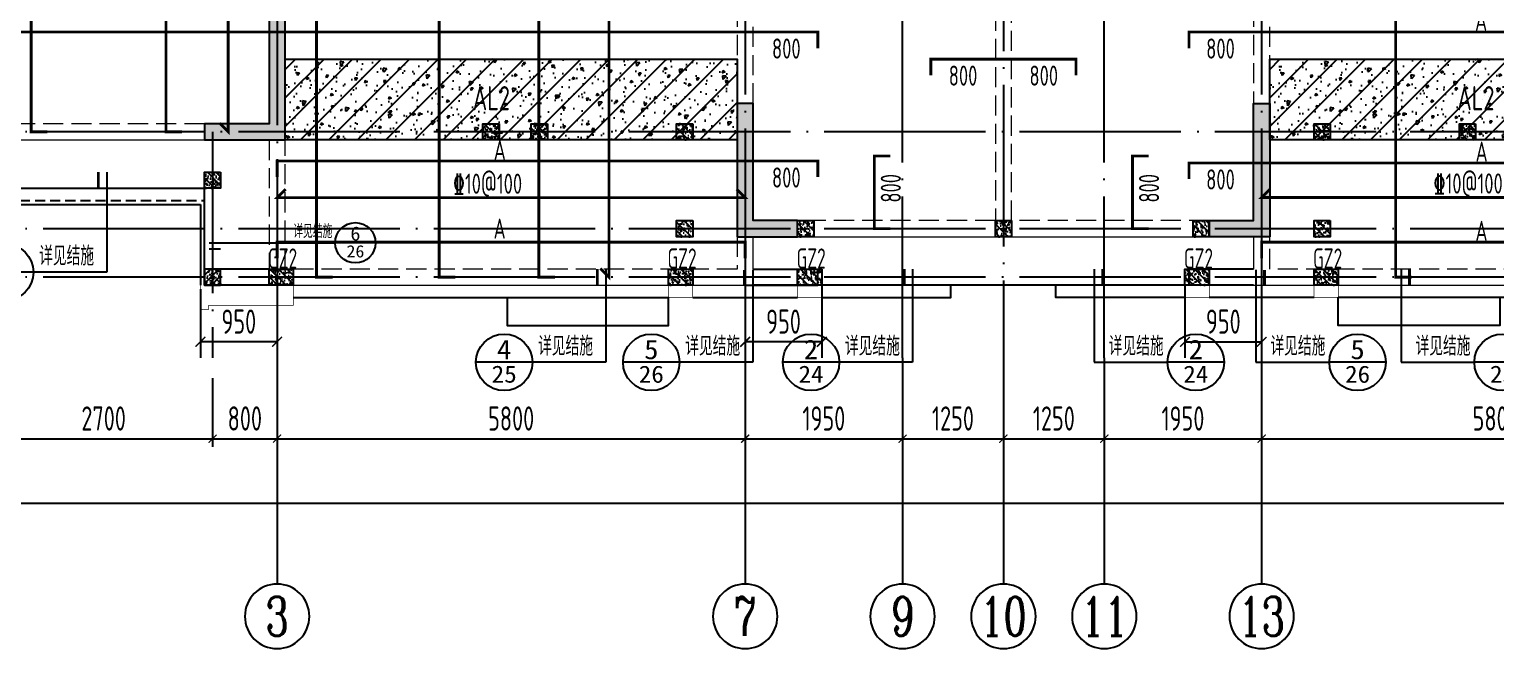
# Model space of a CAD drawing. Extents: x -1307975 to -76406, y -96289 to 379359.
# Drawn here: x -858407 to -840236, y 272868 to 280537 of the extents above; entities that cross this region are included whole.
import ezdxf
from ezdxf.enums import TextEntityAlignment as Align

# ---------------------------------------------------------------- set-up
doc = ezdxf.new("R2010")
doc.units = 0
doc.header["$LTSCALE"] = 1000
for name, pattern in [('DASH', [0.35, 0.25, -0.1]), ('DASHED', [0.75, 0.5, -0.25]), ('DOTE', [2.42, 2, -0.2, 0.02, -0.2]), ('HIDDEN', [0.375, 0.25, -0.125])]:
    doc.linetypes.add(name, pattern=pattern)
doc.layers.get('0').update_dxf_attribs({"linetype": 'CONTINUOUS'})
doc.layers.get('DEFPOINTS').update_dxf_attribs({"linetype": 'CONTINUOUS'})
for name, color, linetype in [('A-AXIS', 1, 'CONTINUOUS'), ('A-DOTE', 10, 'DOTE'), ('AXIS_NUM', 7, 'CONTINUOUS'), ('BEAM', 4, 'DASHED'), ('BEAM_CON', 4, 'CONTINUOUS'), ('DIM_IDEN', 67, 'CONTINUOUS'), ('PUB_TEXT', 2, 'CONTINUOUS'), ('ROOF', 183, 'CONTINUOUS'), ('S-B板边线', 2, 'CONTINUOUS'), ('S-B板配筋', 6, 'CONTINUOUS'), ('S-B板配筋号', 7, 'CONTINUOUS'), ('S-L主梁线', 4, 'DASH'), ('S-Q墙填充', 252, 'CONTINUOUS'), ('S-Q墙实线', 6, 'CONTINUOUS'), ('S-Q墙标注', 3, 'CONTINUOUS'), ('S-Y一般标注', 3, 'CONTINUOUS'), ('S-构造柱', 212, 'CONTINUOUS'), ('S-构造柱编号', 130, 'CONTINUOUS'), ('TEXT', 2, 'CONTINUOUS'), ('看线', 251, 'CONTINUOUS')]:
    doc.layers.add(name, color=color, linetype=linetype)
doc.layers.add('配箍校核', color=34, linetype='CONTINUOUS', plot=False)
doc.styles.add('_TCH_AXIS', font='COMPLEX', dxfattribs={"bigfont": 'GBCBIG'})
doc.styles.add('_TCH_LABEL', font='simhei.ttf')
doc.styles.add('TSSD_Axis', font='complex.shx', dxfattribs={"width": 0.7, "bigfont": 'hztxt.shx'})
doc.styles.add('TSSD_DIMENSION', font='Tssdeng.shx', dxfattribs={"width": 0.7, "bigfont": 'tssdchn.shx'})
doc.styles.add('TSSD_REIN', font='tssdeng.shx', dxfattribs={"width": 0.7, "height": 300, "bigfont": 'tssdchn.shx'})
doc.styles.add('结构文字', font='zstxt.shx', dxfattribs={"width": 0.7, "bigfont": 'zshz.shx'})
doc.dimstyles.new('STRUCK', dxfattribs={"dimtxt": 400, "dimasz": 121, "dimexe": 200, "dimexo": 150, "dimgap": 115, "dimtad": 1, "dimdec": 0, "dimdsep": 46, "dimtxsty": '结构文字', "dimblk": 'ARCHTICK', "dimcen": 400, "dimclrd": 3, "dimclre": 3, "dimclrt": 7, "dimadec": 0, "dimazin": 0, "dimtfac": 1, "dimtdec": 0, "dimtix": 1, "dimtmove": 2, "dimatfit": 3, "dimldrblk": '_DIMX', "dimfxl": 1, "dimtolj": 1, "dimtzin": 0, "dimarcsym": 0})
doc.dimstyles.new('TSSD_100_100', dxfattribs={"dimtxt": 300, "dimasz": 100, "dimexe": 100, "dimexo": 250, "dimgap": 100, "dimtad": 1, "dimdec": 0, "dimzin": 0, "dimdsep": 46, "dimtxsty": 'TSSD_DIMENSION', "dimblk": 'ARCHTICK', "dimcen": 0, "dimdle": 100, "dimclrt": 7, "dimadec": 0, "dimazin": 0, "dimtfac": 1, "dimtdec": 0, "dimtix": 1, "dimtmove": 2, "dimatfit": 3, "dimldrblk": 'ARCHTICK', "dimfxl": 1, "dimtolj": 1, "dimtzin": 0, "dimarcsym": 0})

# ---------------------------------------------------------------- blocks, each defined once
blk = doc.blocks.new('ts_axno')
at = {"color": 0, "linetype": 'ByBlock', "lineweight": -2}
blk.add_circle((0, 0), 0.5, dxfattribs=at)
at = {"color": 0, "linetype": 'ByBlock', "lineweight": -2, "style": 'TSSD_Axis', "width": 0.7}
blk.add_attdef('A', text='', height=0.6, dxfattribs=at).set_placement((0, 0), align=Align.MIDDLE_CENTER)
blk = doc.blocks.new('_ArchTick')
at = {"color": 0, "linetype": 'ByBlock', "const_width": 0.15}
blk.add_lwpolyline([(-0.5, -0.5), (0.5, 0.5)], dxfattribs=at)
blk = doc.blocks.new('*D229')
at = {"layer": 'DEFPOINTS', "color": 0, "transparency": 16777216}
for p in [(7300, 3600), (8100, 3600), (8100, 2600)]:
    blk.add_point(p, dxfattribs=at)
at = {"layer": 'S-Y一般标注', "color": 0, "lineweight": -2, "transparency": 16777216}
for p, q in [((7300, 3350), (7300, 2500)), ((8100, 3350), (8100, 2500)), ((7200, 2600), (8200, 2600))]:
    blk.add_line(p, q, dxfattribs=at)
at = {"layer": 'S-Y一般标注', "color": 0, "lineweight": -2, "transparency": 16777216, "xscale": 100, "yscale": 100, "zscale": 100, "rotation": 180}
blk.add_blockref('_ArchTick', (7300, 2600), dxfattribs=at)
at = {"layer": 'S-Y一般标注', "color": 0, "lineweight": -2, "transparency": 16777216, "xscale": 100, "yscale": 100, "zscale": 100}
blk.add_blockref('_ArchTick', (8100, 2600), dxfattribs=at)
at = {"layer": 'S-Y一般标注', "color": 7, "transparency": 16777216, "insert": (7700, 2850), "char_height": 300, "attachment_point": 5, "style": 'TSSD_DIMENSION'}
blk.add_mtext('\\A1;800', dxfattribs=at)
blk = doc.blocks.new('*D230')
at = {"layer": 'DEFPOINTS', "color": 0, "transparency": 16777216}
for p in [(8100, 3600), (13900, 3600), (13900, 2600)]:
    blk.add_point(p, dxfattribs=at)
at = {"layer": 'S-Y一般标注', "color": 0, "lineweight": -2, "transparency": 16777216}
for p, q in [((8100, 3350), (8100, 2500)), ((13900, 3350), (13900, 2500)), ((8000, 2600), (14000, 2600))]:
    blk.add_line(p, q, dxfattribs=at)
at = {"layer": 'S-Y一般标注', "color": 0, "lineweight": -2, "transparency": 16777216, "xscale": 100, "yscale": 100, "zscale": 100, "rotation": 180}
blk.add_blockref('_ArchTick', (8100, 2600), dxfattribs=at)
at = {"layer": 'S-Y一般标注', "color": 0, "lineweight": -2, "transparency": 16777216, "xscale": 100, "yscale": 100, "zscale": 100}
blk.add_blockref('_ArchTick', (13900, 2600), dxfattribs=at)
at = {"layer": 'S-Y一般标注', "color": 7, "transparency": 16777216, "insert": (11000, 2850), "char_height": 300, "attachment_point": 5, "style": 'TSSD_DIMENSION'}
blk.add_mtext('\\A1;5800', dxfattribs=at)
blk = doc.blocks.new('*D231')
at = {"layer": 'DEFPOINTS', "color": 0, "transparency": 16777216}
for p in [(18350, 3600), (20300, 3600), (20300, 2600)]:
    blk.add_point(p, dxfattribs=at)
at = {"layer": 'S-Y一般标注', "color": 0, "lineweight": -2, "transparency": 16777216}
for p, q in [((18350, 3350), (18350, 2500)), ((20300, 3350), (20300, 2500)), ((18250, 2600), (20400, 2600))]:
    blk.add_line(p, q, dxfattribs=at)
at = {"layer": 'S-Y一般标注', "color": 0, "lineweight": -2, "transparency": 16777216, "xscale": 100, "yscale": 100, "zscale": 100, "rotation": 180}
blk.add_blockref('_ArchTick', (18350, 2600), dxfattribs=at)
at = {"layer": 'S-Y一般标注', "color": 0, "lineweight": -2, "transparency": 16777216, "xscale": 100, "yscale": 100, "zscale": 100}
blk.add_blockref('_ArchTick', (20300, 2600), dxfattribs=at)
at = {"layer": 'S-Y一般标注', "color": 7, "transparency": 16777216, "insert": (19325, 2850), "char_height": 300, "attachment_point": 5, "style": 'TSSD_DIMENSION'}
blk.add_mtext('\\A1;1950', dxfattribs=at)
blk = doc.blocks.new('*D232')
at = {"layer": 'DEFPOINTS', "color": 0, "transparency": 16777216}
for p in [(20300, 3600), (26100, 3600), (26100, 2600)]:
    blk.add_point(p, dxfattribs=at)
at = {"layer": 'S-Y一般标注', "color": 0, "lineweight": -2, "transparency": 16777216}
for p, q in [((20300, 3350), (20300, 2500)), ((26100, 3350), (26100, 2500)), ((20200, 2600), (26200, 2600))]:
    blk.add_line(p, q, dxfattribs=at)
at = {"layer": 'S-Y一般标注', "color": 0, "lineweight": -2, "transparency": 16777216, "xscale": 100, "yscale": 100, "zscale": 100, "rotation": 180}
blk.add_blockref('_ArchTick', (20300, 2600), dxfattribs=at)
at = {"layer": 'S-Y一般标注', "color": 0, "lineweight": -2, "transparency": 16777216, "xscale": 100, "yscale": 100, "zscale": 100}
blk.add_blockref('_ArchTick', (26100, 2600), dxfattribs=at)
at = {"layer": 'S-Y一般标注', "color": 7, "transparency": 16777216, "insert": (23200, 2850), "char_height": 300, "attachment_point": 5, "style": 'TSSD_DIMENSION'}
blk.add_mtext('\\A1;5800', dxfattribs=at)
blk = doc.blocks.new('*D241')
at = {"layer": 'DEFPOINTS', "color": 0, "transparency": 16777216}
for p in [(4600, 3600), (54600, 3600), (54600, 1800)]:
    blk.add_point(p, dxfattribs=at)
at = {"layer": 'S-Y一般标注', "color": 0, "lineweight": -2, "transparency": 16777216}
for p, q in [((4600, 3350), (4600, 1700)), ((54600, 3350), (54600, 1700)), ((4500, 1800), (54700, 1800))]:
    blk.add_line(p, q, dxfattribs=at)
at = {"layer": 'S-Y一般标注', "color": 0, "lineweight": -2, "transparency": 16777216, "xscale": 100, "yscale": 100, "zscale": 100, "rotation": 180}
blk.add_blockref('_ArchTick', (4600, 1800), dxfattribs=at)
at = {"layer": 'S-Y一般标注', "color": 0, "lineweight": -2, "transparency": 16777216, "xscale": 100, "yscale": 100, "zscale": 100}
blk.add_blockref('_ArchTick', (54600, 1800), dxfattribs=at)
at = {"layer": 'S-Y一般标注', "color": 7, "transparency": 16777216, "insert": (29600, 2050), "char_height": 300, "attachment_point": 5, "style": 'TSSD_DIMENSION'}
blk.add_mtext('\\A1;50000', dxfattribs=at)
blk = doc.blocks.new('*D242')
at = {"layer": 'DEFPOINTS', "color": 0, "transparency": 16777216}
for p in [(13900, 3600), (15850, 3600), (15850, 2600)]:
    blk.add_point(p, dxfattribs=at)
at = {"layer": 'S-Y一般标注', "color": 0, "lineweight": -2, "transparency": 16777216}
for p, q in [((13900, 3350), (13900, 2500)), ((15850, 3350), (15850, 2500)), ((13800, 2600), (15950, 2600))]:
    blk.add_line(p, q, dxfattribs=at)
at = {"layer": 'S-Y一般标注', "color": 0, "lineweight": -2, "transparency": 16777216, "xscale": 100, "yscale": 100, "zscale": 100, "rotation": 180}
blk.add_blockref('_ArchTick', (13900, 2600), dxfattribs=at)
at = {"layer": 'S-Y一般标注', "color": 0, "lineweight": -2, "transparency": 16777216, "xscale": 100, "yscale": 100, "zscale": 100}
blk.add_blockref('_ArchTick', (15850, 2600), dxfattribs=at)
at = {"layer": 'S-Y一般标注', "color": 7, "transparency": 16777216, "insert": (14875, 2850), "char_height": 300, "attachment_point": 5, "style": 'TSSD_DIMENSION'}
blk.add_mtext('\\A1;1950', dxfattribs=at)
blk = doc.blocks.new('*D243')
at = {"layer": 'DEFPOINTS', "color": 0, "transparency": 16777216}
for p in [(4600, 3600), (7300, 3600), (7300, 2600)]:
    blk.add_point(p, dxfattribs=at)
at = {"layer": 'S-Y一般标注', "color": 0, "lineweight": -2, "transparency": 16777216}
for p, q in [((4600, 3350), (4600, 2500)), ((7300, 3350), (7300, 2500)), ((4500, 2600), (7400, 2600))]:
    blk.add_line(p, q, dxfattribs=at)
at = {"layer": 'S-Y一般标注', "color": 0, "lineweight": -2, "transparency": 16777216, "xscale": 100, "yscale": 100, "zscale": 100, "rotation": 180}
blk.add_blockref('_ArchTick', (4600, 2600), dxfattribs=at)
at = {"layer": 'S-Y一般标注', "color": 0, "lineweight": -2, "transparency": 16777216, "xscale": 100, "yscale": 100, "zscale": 100}
blk.add_blockref('_ArchTick', (7300, 2600), dxfattribs=at)
at = {"layer": 'S-Y一般标注', "color": 7, "transparency": 16777216, "insert": (5950, 2850), "char_height": 300, "attachment_point": 5, "style": 'TSSD_DIMENSION'}
blk.add_mtext('\\A1;2700', dxfattribs=at)
blk = doc.blocks.new('*D260')
at = {"layer": 'DEFPOINTS', "color": 0, "transparency": 16777216}
for p in [(15850, 3600), (17100, 3600), (17100, 2600)]:
    blk.add_point(p, dxfattribs=at)
at = {"layer": 'S-Y一般标注', "color": 0, "lineweight": -2, "transparency": 16777216}
for p, q in [((15850, 3350), (15850, 2500)), ((17100, 3350), (17100, 2500)), ((15750, 2600), (17200, 2600))]:
    blk.add_line(p, q, dxfattribs=at)
at = {"layer": 'S-Y一般标注', "color": 0, "lineweight": -2, "transparency": 16777216, "xscale": 100, "yscale": 100, "zscale": 100, "rotation": 180}
blk.add_blockref('_ArchTick', (15850, 2600), dxfattribs=at)
at = {"layer": 'S-Y一般标注', "color": 0, "lineweight": -2, "transparency": 16777216, "xscale": 100, "yscale": 100, "zscale": 100}
blk.add_blockref('_ArchTick', (17100, 2600), dxfattribs=at)
at = {"layer": 'S-Y一般标注', "color": 7, "transparency": 16777216, "insert": (16475, 2850), "char_height": 300, "attachment_point": 5, "style": 'TSSD_DIMENSION'}
blk.add_mtext('\\A1;1250', dxfattribs=at)
blk = doc.blocks.new('*D261')
at = {"layer": 'DEFPOINTS', "color": 0, "transparency": 16777216}
for p in [(17100, 3600), (18350, 3600), (18350, 2600)]:
    blk.add_point(p, dxfattribs=at)
at = {"layer": 'S-Y一般标注', "color": 0, "lineweight": -2, "transparency": 16777216}
for p, q in [((17100, 3350), (17100, 2500)), ((18350, 3350), (18350, 2500)), ((17000, 2600), (18450, 2600))]:
    blk.add_line(p, q, dxfattribs=at)
at = {"layer": 'S-Y一般标注', "color": 0, "lineweight": -2, "transparency": 16777216, "xscale": 100, "yscale": 100, "zscale": 100, "rotation": 180}
blk.add_blockref('_ArchTick', (17100, 2600), dxfattribs=at)
at = {"layer": 'S-Y一般标注', "color": 0, "lineweight": -2, "transparency": 16777216, "xscale": 100, "yscale": 100, "zscale": 100}
blk.add_blockref('_ArchTick', (18350, 2600), dxfattribs=at)
at = {"layer": 'S-Y一般标注', "color": 7, "transparency": 16777216, "insert": (17725, 2850), "char_height": 300, "attachment_point": 5, "style": 'TSSD_DIMENSION'}
blk.add_mtext('\\A1;1250', dxfattribs=at)
blk = doc.blocks.new('20210729.03492876')
at = {"color": 30, "const_width": 8}
for points in [[(2850, 500), (2850, 200), (2950, 200), (2950, 250), (4000, 250), (4000, 500)], [(8650, 500), (8650, 350), (8950, 350), (8950, 500)], [(10250, 500), (10250, 350), (10550, 350), (10550, 500)], [(15350, 500), (15350, 350), (15050, 350), (15050, 500)], [(16950, 500), (16950, 350), (16650, 350), (16650, 500)]]:
    blk.add_lwpolyline(points, dxfattribs=at)
at = {"layer": '看线', "color": 201}
blk.add_lwpolyline([(10300, 13200), (10300, 11800), (8200, 11800), (8200, 11000), (1800, 11000), (1800, 10000), (0, 10000), (0, 1500), (2850, 1500)], dxfattribs=at)
at = {"layer": '看线', "color": 201, "linetype": 'HIDDEN', "ltscale": 0.5}
blk.add_lwpolyline([(10350, 13200), (10350, 11750), (8250, 11750), (8250, 10950), (1850, 10950), (1850, 9950), (50, 9950), (50, 1550), (2900, 1550)], dxfattribs=at)
at = {"layer": '看线', "color": 202, "ltscale": 0.5}
for points in [[(2850, 1500), (2850, 500)], [(10550, 500), (10550, 350), (12150, 350), (12150, 500)], [(15050, 500), (15050, 350), (13450, 350), (13450, 500)], [(4000, 350), (8650, 350)], [(6650, 350), (6650, 0), (8650, 0), (8650, 350)], [(8950, 350), (10250, 350)], [(16650, 350), (15350, 350)], [(18950, 350), (18950, 0), (16950, 0), (16950, 350)], [(21600, 350), (16950, 350)]]:
    blk.add_lwpolyline(points, dxfattribs=at)
blk = doc.blocks.new('20210729.04150611')
at = {"layer": 'S-B板边线'}
for points in [[(-28155, -31892), (-28155, -31893), (-28955, -31893), (-28955, -30693), (-31655, -30693), (-31655, -30093)], [(-15955, -31892), (-22155, -31892)]]:
    blk.add_lwpolyline(points, dxfattribs=at)
blk = doc.blocks.new('20210807.15313138')
at = {"layer": 'S-Q墙填充'}
h = blk.add_hatch(color=252, dxfattribs=at)
h.dxf.hatch_style = 1
h.paths.add_polyline_path([(64616, 60290), (64416, 60290), (64416, 58840), (63716, 58840), (63616, 58840), (63616, 58640), (63716, 58640), (64616, 58640)])
h = blk.add_hatch(color=252, dxfattribs=at)
h.dxf.hatch_style = 1
h.paths.add_polyline_path([(70216, 57440), (70966, 57440), (70966, 57640), (70416, 57640), (70416, 59090), (70216, 59090)])
h = blk.add_hatch(color=252, dxfattribs=at)
h.dxf.hatch_style = 1
h.paths.add_polyline_path([(76816, 57440), (76066, 57440), (76066, 57640), (76616, 57640), (76616, 58740), (76616, 59090), (76816, 59090), (76816, 58740)])
at = {"layer": 'BEAM_CON'}
for p, q in [((63616, 57040), (63616, 56840)), ((64416, 57040), (63616, 57040)), ((70416, 57040), (71216, 57040)), ((71216, 56840), (71216, 57040)), ((76616, 57040), (75816, 57040)), ((75816, 56840), (75816, 57040)), ((64516, 56840), (63616, 56840)), ((70316, 56840), (71216, 56840)), ((76616, 56840), (75816, 56840))]:
    blk.add_line(p, q, dxfattribs=at)
at = {"layer": 'S-L主梁线', "linetype": 'DASH', "lineweight": 18}
for p, q in [((73416, 61640), (73416, 57640)), ((73616, 57640), (73616, 61640)), ((70216, 60640), (70216, 59090)), ((70416, 59090), (70416, 60640)), ((76616, 60640), (76616, 59090)), ((76816, 59090), (76816, 60640)), ((63616, 58840), (61116, 58840)), ((64416, 58640), (64416, 57040)), ((64616, 57040), (64616, 58640)), ((73416, 57640), (70966, 57640)), ((76066, 57640), (73616, 57640)), ((70216, 57440), (70216, 57040)), ((76816, 57040), (76816, 57440)), ((70216, 57040), (64616, 57040)), ((82416, 57040), (76816, 57040))]:
    blk.add_line(p, q, dxfattribs=at)
at = {"layer": 'S-L主梁线', "linetype": 'ByBlock', "lineweight": 18}
for p, q in [((61116, 58640), (63616, 58640)), ((70416, 57040), (70416, 57440)), ((70966, 57440), (73516, 57440)), ((73516, 57440), (76066, 57440)), ((76616, 57440), (76616, 57040)), ((64416, 56840), (70416, 56840)), ((76616, 56840), (82616, 56840))]:
    blk.add_line(p, q, dxfattribs=at)
at = {"layer": 'S-Q墙实线'}
blk.add_lwpolyline([(63716, 58840), (63616, 58840), (63616, 58640), (63716, 58640), (64616, 58640), (64616, 60290), (64416, 60290), (64416, 58840), (63716, 58840)], dxfattribs=at)
for points in [[(70216, 57440), (70966, 57440), (70966, 57640), (70416, 57640), (70416, 59090), (70216, 59090)], [(76816, 57440), (76066, 57440), (76066, 57640), (76616, 57640), (76616, 58740), (76616, 59090), (76816, 59090), (76816, 58740)]]:
    blk.add_lwpolyline(points, close=True, dxfattribs=at)
blk = doc.blocks.new('20210730.02141516')
at = {"layer": 'S-构造柱'}
h = blk.add_hatch(dxfattribs=at)
h.set_pattern_fill('ARMORED', color=256, scale=15, angle=-90, style=0)
h.set_pattern_definition([(320, (-154189.41, 3278673.45), (-9.4128202, -107.5890274), [11.25, -123.75]), (265, (-154189.41, 3278673.45), (112.82882, 20.8127), [9, -99]), (10.4514, (-154190.19, 3278664.49), (103.4159313, -86.7764073), [9.5610285, -105.1713168]), (316.1842, (-154159.41, 3278673.45), (-24.827852, -160.0861573), [16.875, -185.625]), (6.6356, (-154161.48, 3278660.11), (146.117681, -140.199406), [14.341543, -157.75695]), (261.1842, (-154159.41, 3278673.45), (146.11779, -140.199292), [13.5, -148.5]), (291, (-154166.91, 3278658.45), (-60.3928336, -89.5360578), [11.25, -123.75]), (236, (-154166.91, 3278658.45), (108.7725068, -36.4972998), [9, -99]), (341.4514, (-154171.94, 3278650.99), (48.3795745, -126.0333943), [9.5610285, -105.1713168]), (307.5, (-154189.41, 3278673.454), (49.93407807, -1.8239783), [0, -97.8, 0, -100.5, 0, -99.375]), (277.5, (-154189.41, 3278673.454), (59.1617568, -39.4604306), [0, -57.3, 0, -95.55, 0, -37.875]), (237.5, (-154189.41, 3278706.904), (-3.38323076, -80.07336543), [0, -37.5, 0, -117, 0, -155.25]), (227.5, (-154189.41, 3278721.904), (15.0157473, -87.4779254), [0, -48.75, 0, -77.7, 0, -110.25]), (315, (-154189.41, 3278673.454), (53.0330086, 53.0330086), [])])
h.paths.add_polyline_path([(200, 200), (200, 0), (0, 0), (0, 200)])
blk.add_lwpolyline([(200, 200), (200, 0), (0, 0), (0, 200)], close=True, dxfattribs=at)
blk = doc.blocks.new('20210809.18224761')
at = {"layer": 'S-构造柱'}
h = blk.add_hatch(dxfattribs=at)
h.set_pattern_fill('ARMORED', color=256, scale=15, angle=-90, style=0)
h.set_pattern_definition([(320, (-154189.41, 3278673.45), (-9.4128202, -107.5890274), [11.25, -123.75]), (265, (-154189.41, 3278673.45), (112.82882, 20.8127), [9, -99]), (10.4514, (-154190.19, 3278664.49), (103.4159313, -86.7764073), [9.5610285, -105.1713168]), (316.1842, (-154159.41, 3278673.45), (-24.827852, -160.0861573), [16.875, -185.625]), (6.6356, (-154161.48, 3278660.11), (146.117681, -140.199406), [14.341543, -157.75695]), (261.1842, (-154159.41, 3278673.45), (146.11779, -140.199292), [13.5, -148.5]), (291, (-154166.91, 3278658.45), (-60.3928336, -89.5360578), [11.25, -123.75]), (236, (-154166.91, 3278658.45), (108.7725068, -36.4972998), [9, -99]), (341.4514, (-154171.94, 3278650.99), (48.3795745, -126.0333943), [9.5610285, -105.1713168]), (307.5, (-154189.41, 3278673.454), (49.93407807, -1.8239783), [0, -97.8, 0, -100.5, 0, -99.375]), (277.5, (-154189.41, 3278673.454), (59.1617568, -39.4604306), [0, -57.3, 0, -95.55, 0, -37.875]), (237.5, (-154189.41, 3278706.904), (-3.38323076, -80.07336543), [0, -37.5, 0, -117, 0, -155.25]), (227.5, (-154189.41, 3278721.904), (15.0157473, -87.4779254), [0, -48.75, 0, -77.7, 0, -110.25]), (315, (-154189.41, 3278673.454), (53.0330086, 53.0330086), [])])
h.paths.add_polyline_path([(300, 200), (300, 0), (0, 0), (0, 200)])
blk.add_lwpolyline([(300, 200), (300, 0), (0, 0), (0, 200)], close=True, dxfattribs=at)
blk = doc.blocks.new('20210809.18235135')
at = {"layer": '配箍校核'}
blk.add_blockref('20210809.18224761', (12, 0), dxfattribs=at)
at = {"layer": 'S-构造柱编号', "color": 2, "linetype": 'ByBlock', "style": 'TSSD_REIN', "width": 0.65}
blk.add_text('GZ2', height=250, dxfattribs=at).set_placement((0, 206, 0))
blk = doc.blocks.new('20210809.18285270')
at = {"layer": 'ROOF'}
for p in [(6150, 1800), (6750, 1800), (8550, 1800), (16450, 1800), (18250, 1800), (10050, 600), (12500, 600), (14950, 600), (16450, 600)]:
    blk.add_blockref('20210730.02141516', p, dxfattribs=at)
at = {"layer": 'ROOF', "rotation": 359.9999999538236}
for p in [(2700, 1200), (8550, 600)]:
    blk.add_blockref('20210730.02141516', p, dxfattribs=at)
at = {"layer": 'ROOF', "xscale": -1, "rotation": 4.61764226855621e-08}
blk.add_blockref('20210730.02141516', (2900, 0), dxfattribs=at)
at = {"layer": '配箍校核'}
for p in [(3488, 0), (8438, 0), (10038, 0), (14838, 0), (16438, 0)]:
    blk.add_blockref('20210809.18235135', p, dxfattribs=at)
blk = doc.blocks.new('*D963')
at = {"layer": 'DEFPOINTS', "color": 0, "transparency": 16777216}
for p in [(-856286, 277468), (-855336, 277468), (-856286, 276668)]:
    blk.add_point(p, dxfattribs=at)
at = {"layer": 'S-Q墙标注', "color": 3, "lineweight": -2, "transparency": 16777216}
for p, q in [((-856286, 277318), (-856286, 276468)), ((-855336, 277318), (-855336, 276468)), ((-855336, 276668), (-856286, 276668))]:
    blk.add_line(p, q, dxfattribs=at)
at = {"layer": 'S-Q墙标注', "color": 3, "lineweight": -2, "transparency": 16777216, "xscale": 121, "yscale": 121, "zscale": 121, "rotation": 180}
blk.add_blockref('_ArchTick', (-856286, 276668), dxfattribs=at)
at = {"layer": 'S-Q墙标注', "color": 3, "lineweight": -2, "transparency": 16777216, "xscale": 121, "yscale": 121, "zscale": 121}
blk.add_blockref('_ArchTick', (-855336, 276668), dxfattribs=at)
at = {"layer": 'S-Q墙标注', "color": 7, "transparency": 16777216, "insert": (-855811, 276918), "char_height": 300, "attachment_point": 5, "style": 'TSSD_REIN'}
blk.add_mtext('\\A1;950', dxfattribs=at)
blk = doc.blocks.new('_DIMX')
blk.add_line((-150, 0), (150, 0))
at = {"const_width": 50}
blk.add_lwpolyline([(-70, -70), (70, 70)], dxfattribs=at)
blk = doc.blocks.new('*D964')
at = {"layer": 'DEFPOINTS', "color": 0, "transparency": 16777216}
for p in [(-849536, 277468), (-848586, 277468), (-849536, 276668)]:
    blk.add_point(p, dxfattribs=at)
at = {"layer": 'S-Q墙标注', "color": 3, "lineweight": -2, "transparency": 16777216}
for p, q in [((-849536, 277318), (-849536, 276468)), ((-848586, 277318), (-848586, 276468)), ((-848586, 276668), (-849536, 276668))]:
    blk.add_line(p, q, dxfattribs=at)
at = {"layer": 'S-Q墙标注', "color": 3, "lineweight": -2, "transparency": 16777216, "xscale": 121, "yscale": 121, "zscale": 121, "rotation": 180}
blk.add_blockref('_ArchTick', (-849536, 276668), dxfattribs=at)
at = {"layer": 'S-Q墙标注', "color": 3, "lineweight": -2, "transparency": 16777216, "xscale": 121, "yscale": 121, "zscale": 121}
blk.add_blockref('_ArchTick', (-848586, 276668), dxfattribs=at)
at = {"layer": 'S-Q墙标注', "color": 7, "transparency": 16777216, "insert": (-849061, 276918), "char_height": 300, "attachment_point": 5, "style": 'TSSD_REIN'}
blk.add_mtext('\\A1;950', dxfattribs=at)
blk = doc.blocks.new('*D966')
at = {"layer": 'DEFPOINTS', "color": 0, "transparency": 16777216}
for p in [(-844086, 277468), (-843136, 277468), (-843136, 276668)]:
    blk.add_point(p, dxfattribs=at)
at = {"layer": 'S-Q墙标注', "color": 3, "lineweight": -2, "transparency": 16777216}
for p, q in [((-844086, 277318), (-844086, 276468)), ((-843136, 277318), (-843136, 276468)), ((-844086, 276668), (-843136, 276668))]:
    blk.add_line(p, q, dxfattribs=at)
at = {"layer": 'S-Q墙标注', "color": 3, "lineweight": -2, "transparency": 16777216, "xscale": 121, "yscale": 121, "zscale": 121, "rotation": 180}
blk.add_blockref('_ArchTick', (-844086, 276668), dxfattribs=at)
at = {"layer": 'S-Q墙标注', "color": 3, "lineweight": -2, "transparency": 16777216, "xscale": 121, "yscale": 121, "zscale": 121}
blk.add_blockref('_ArchTick', (-843136, 276668), dxfattribs=at)
at = {"layer": 'S-Q墙标注', "color": 7, "transparency": 16777216, "insert": (-843611, 276918), "char_height": 300, "attachment_point": 5, "style": 'TSSD_REIN'}
blk.add_mtext('\\A1;950', dxfattribs=at)
blk = doc.blocks.new('20210811.10154474')
at = {"layer": 'DIM_IDEN'}
for p, q in [((1737, 2705), (1737, 1466)), ((3004, 1830), (3451, 1830)), ((3451, 1830), (4567, 1830)), ((5067, 1830), (4567, 1830)), ((828, 1466), (128, 1466)), ((1737, 1466), (828, 1466)), ((7920, 1505), (7920, 350)), ((9743, 1495), (9743, 350)), ((11722, 1505), (11722, 350)), ((13972, 1505), (13972, 350)), ((15977, 1495), (15977, 350)), ((17774, 1505), (17774, 350)), ((7011, 350), (6311, 350)), ((7920, 350), (7011, 350)), ((8834, 350), (8134, 350)), ((9743, 350), (8834, 350)), ((10813, 350), (10113, 350)), ((11722, 350), (10813, 350)), ((13972, 350), (14881, 350)), ((15581, 350), (14881, 350)), ((15977, 350), (16886, 350)), ((17586, 350), (16886, 350)), ((17774, 350), (18683, 350)), ((19383, 350), (18683, 350))]:
    blk.add_line(p, q, dxfattribs=at)
for points, const_width in [([(1632, 2705), (1632, 2505)], 35), ([(3004, 1755), (3147, 1755)], 25), ([(7815, 1505), (7815, 1305)], 35), ([(9638, 1495), (9638, 1295)], 35), ([(11617, 1505), (11617, 1305)], 35), ([(14077, 1505), (14077, 1305)], 35), ([(16082, 1495), (16082, 1295)], 35), ([(17879, 1505), (17879, 1305)], 35)]:
    blk.add_lwpolyline(points, dxfattribs=dict(at, const_width=const_width))
for centre, radius in [((4817, 1830), 250), ((478, 1466), 350), ((6661, 350), 350), ((8484, 350), 350), ((10463, 350), 350), ((15231, 350), 350), ((17236, 350), 350), ((19033, 350), 350)]:
    blk.add_circle(centre, radius, dxfattribs=at)
at = {"layer": 'PUB_TEXT', "style": '_TCH_AXIS'}
for height, p in [(168.8, (4046, 1889)), (236.3, (898, 1549)), (236.3, (7081, 433)), (236.3, (8904, 433)), (236.3, (10883, 433)), (236.3, (14152, 433)), (236.3, (16156, 433)), (236.3, (17954, 433))]:
    blk.add_text('详见结施', height=height, dxfattribs=at).set_placement(p)
at = {"layer": 'PUB_TEXT', "style": '_TCH_LABEL'}
for s, height, width, p, p2 in [('6', 173, 1.011364, (4755, 1858), (4880, 1858)), ('26', 151.4, 1.017143, (4707, 1649), (4928, 1649)), ('4', 241, 1.034884, (6571, 389), (6751, 389)), ('5', 241, 1.028902, (8395, 389), (8573, 389)), ('2', 241, 1.022989, (10374, 389), (10552, 389)), ('2', 241, 1.022989, (15142, 389), (15320, 389)), ('5', 241, 1.028902, (17147, 389), (17325, 389)), ('25', 211.6, 1.022989, (6505, 98), (6817, 98)), ('26', 212, 1.017143, (8329, 97), (8639, 97)), ('24', 212.3, 1.011364, (10309, 97), (10618, 97)), ('24', 212.3, 1.011364, (15077, 97), (15385, 97)), ('26', 212, 1.017143, (17081, 97), (17391, 97)), ('25', 211.6, 1.022989, (18877, 98), (19189, 98))]:
    blk.add_text(s, height=height, dxfattribs=dict(at, width=width)).set_placement(p, p2, align=Align.FIT)
blk = doc.blocks.new('20210726.16350016')
at = {"layer": 'A-AXIS'}
for p, q in [((8100, 3600), (8100, 800)), ((13900, 3600), (13900, 800)), ((15850, 3600), (15850, 800)), ((17100, 3600), (17100, 800)), ((18350, 3600), (18350, 800)), ((20300, 3600), (20300, 800))]:
    blk.add_line(p, q, dxfattribs=at)
at = {"layer": 'A-DOTE'}
for p, q in [((13900.2, 13700), (13900, 3600)), ((20299.8, 13700), (20300, 3600)), ((15850, 3600), (15850, 11500)), ((18350, 3600), (18350, 11500)), ((8100, 10900), (8100, 3600)), ((17100, 9400), (17100, 3600)), ((55600, 6400), (3600, 6400)), ((7300, 6400), (7300, 3600)), ((55600, 5200), (3600, 5200)), ((55600, 4600), (3600, 4600))]:
    blk.add_line(p, q, dxfattribs=at)
at = {"layer": 'A-AXIS'}
ref = blk.add_blockref('ts_axno', (8100, 400), dxfattribs=dict(at, xscale=-800, yscale=800, zscale=800, rotation=180))
ref.add_attrib('2', '3', dxfattribs={"layer": 'AXIS_NUM', "height": 480, "style": 'TSSD_Axis', "width": 0.7}).set_placement((8100, 400), align=Align.MIDDLE_CENTER)
ref = blk.add_blockref('ts_axno', (13900, 400), dxfattribs=dict(at, xscale=-800, yscale=800, zscale=800, rotation=180))
ref.add_attrib('5', '7', dxfattribs={"layer": 'AXIS_NUM', "height": 480, "style": 'TSSD_Axis', "width": 0.7}).set_placement((13900, 400), align=Align.MIDDLE_CENTER)
ref = blk.add_blockref('ts_axno', (15850, 400), dxfattribs=dict(at, xscale=-800, yscale=800, zscale=800, rotation=180))
ref.add_attrib('19', '9', dxfattribs={"layer": 'AXIS_NUM', "height": 480, "style": 'TSSD_Axis', "width": 0.7}).set_placement((15850, 400), align=Align.MIDDLE_CENTER)
ref = blk.add_blockref('ts_axno', (17100, 400), dxfattribs=dict(at, xscale=-800, yscale=800, zscale=800, rotation=180))
ref.add_attrib('8', '10', dxfattribs={"layer": 'AXIS_NUM', "height": 480, "style": 'TSSD_Axis', "width": 0.7}).set_placement((17100, 400), align=Align.MIDDLE_CENTER)
ref = blk.add_blockref('ts_axno', (18350, 400), dxfattribs=dict(at, xscale=-800, yscale=800, zscale=800, rotation=180))
ref.add_attrib('19', '11', dxfattribs={"layer": 'AXIS_NUM', "height": 480, "style": 'TSSD_Axis', "width": 0.7}).set_placement((18350, 400), align=Align.MIDDLE_CENTER)
ref = blk.add_blockref('ts_axno', (20300, 400), dxfattribs=dict(at, xscale=-800, yscale=800, zscale=800, rotation=180))
ref.add_attrib('8', '13', dxfattribs={"layer": 'AXIS_NUM', "height": 480, "style": 'TSSD_Axis', "width": 0.7}).set_placement((20300, 400), align=Align.MIDDLE_CENTER)
at = {"layer": 'S-Y一般标注'}
for base, p1, p2, picture, middle in [((54600, 1800), (4600, 3600), (54600, 3600), '*D241', (29600, 2050)), ((7300, 2600), (4600, 3600), (7300, 3600), '*D243', (5950, 2850)), ((8100, 2600), (7300, 3600), (8100, 3600), '*D229', (7700, 2850)), ((13900, 2600), (8100, 3600), (13900, 3600), '*D230', (11000, 2850)), ((15850, 2600), (13900, 3600), (15850, 3600), '*D242', (14875, 2850)), ((17100, 2600), (15850, 3600), (17100, 3600), '*D260', (16475, 2850)), ((18350, 2600), (17100, 3600), (18350, 3600), '*D261', (17725, 2850)), ((20300, 2600), (18350, 3600), (20300, 3600), '*D231', (19325, 2850)), ((26100, 2600), (20300, 3600), (26100, 3600), '*D232', (23200, 2850))]:
    dim = blk.add_linear_dim(base=base, p1=p1, p2=p2, dimstyle='TSSD_100_100', dxfattribs=at)
    dim.commit()
    dim.dimension.update_dxf_attribs({"geometry": picture, "text_midpoint": middle})

msp = doc.modelspace()

# ---------------------------------------------------------------- hatches: boundary and pattern name
at = {"layer": 'BEAM', "linetype": 'ByBlock'}
h = msp.add_hatch(dxfattribs=at)
h.set_pattern_fill('ARMORED', color=252, scale=50, angle=180, style=0)
h.set_pattern_definition([(230, (-1072907.1, 2193589.8), (-358.63009, 31.376067), [37.5, -412.5]), (175, (-1072907.1, 2193589.8), (69.37567, -376.09607), [30, -330]), (280.4514, (-1072937, 2193592.4), (-289.25469, -344.71977), [31.870095, -350.571056]), (226.1842, (-1072907.1, 2193489.8), (-533.62052, 82.75951), [56.25, -618.75]), (276.6356, (-1072951.6, 2193496.7), (-467.33135, -487.05894), [47.80514, -525.8565]), (171.1842, (-1072907.1, 2193489.8), (-467.33097, -487.0593), [45, -495]), (201, (-1072957.1, 2193514.8), (-298.453526, 201.309445), [37.5, -412.5]), (146, (-1072957.1, 2193514.8), (-121.657666, -362.57502), [30, -330]), (251.4514, (-1072981.98, 2193531.56), (-420.111314, -161.26525), [31.870095, -350.571056]), (217.5, (-1072907.11, 2193589.79), (-6.079928, -166.446927), [0, -326, 0, -335, 0, -331.25]), (187.5, (-1072907.11, 2193589.79), (-131.534769, -197.205856), [0, -191, 0, -318.5, 0, -126.25]), (147.5, (-1072795.61, 2193589.79), (-266.911218, 11.277436), [0, -125, 0, -390, 0, -517.5]), (137.5, (-1072745.6, 2193589.79), (-291.593085, -50.05249), [0, -162.5, 0, -259, 0, -367.5]), (225, (-1072907.1, 2193589.79), (176.776695, -176.776695), [])])
h.paths.add_polyline_path([(-849635.98, 279168.48), (-855235.98, 279168.48), (-855235.98, 280168.48), (-849635.98, 280168.48)])
h = msp.add_hatch(dxfattribs=at)
h.set_pattern_fill('ARMORED', color=252, scale=50, angle=180, style=0)
h.set_pattern_definition([(230, (-1060707.16, 2193589.8), (-358.63009, 31.376067), [37.5, -412.5]), (175, (-1060707.16, 2193589.8), (69.37567, -376.09607), [30, -330]), (280.4514, (-1060737.04, 2193592.4), (-289.25469, -344.71977), [31.870095, -350.571056]), (226.1842, (-1060707.16, 2193489.8), (-533.62052, 82.75951), [56.25, -618.75]), (276.6356, (-1060751.6, 2193496.7), (-467.33135, -487.05894), [47.80514, -525.8565]), (171.1842, (-1060707.16, 2193489.8), (-467.33097, -487.0593), [45, -495]), (201, (-1060757.16, 2193514.8), (-298.453526, 201.309445), [37.5, -412.5]), (146, (-1060757.16, 2193514.8), (-121.657666, -362.57502), [30, -330]), (251.4514, (-1060782.03, 2193531.56), (-420.111314, -161.26525), [31.870095, -350.571056]), (217.5, (-1060707.16, 2193589.79), (-6.079928, -166.446927), [0, -326, 0, -335, 0, -331.25]), (187.5, (-1060707.16, 2193589.79), (-131.534769, -197.205856), [0, -191, 0, -318.5, 0, -126.25]), (147.5, (-1060595.66, 2193589.79), (-266.911218, 11.277436), [0, -125, 0, -390, 0, -517.5]), (137.5, (-1060545.66, 2193589.79), (-291.593085, -50.05249), [0, -162.5, 0, -259, 0, -367.5]), (225, (-1060707.16, 2193589.79), (176.776695, -176.776695), [])])
h.paths.add_polyline_path([(-837436.02, 279168.48), (-843036.02, 279168.48), (-843036.02, 280168.48), (-837436.02, 280168.48)])

# ---------------------------------------------------------------- linework, layer by layer
for points in [[(-849635.98, 279168.48), (-855235.98, 279168.48), (-855235.98, 280168.48), (-849635.98, 280168.48)], [(-837436.02, 279168.48), (-843036.02, 279168.48), (-843036.02, 280168.48), (-837436.02, 280168.48)]]:
    msp.add_lwpolyline(points, close=True, dxfattribs=at)
at = {"layer": 'S-B板配筋', "lineweight": 35, "const_width": 35}
for points in [[(-851892.93, 277468.65), (-852092.93, 277468.65), (-852092.93, 287568.48), (-851892.93, 287568.48)], [(-841275.61, 277468.65), (-841475.61, 277468.65), (-841475.61, 287568.48), (-841275.61, 287568.48)], [(-858183.38, 279268.48), (-858383.38, 279268.48), (-858383.38, 286568.48), (-858183.38, 286568.48)], [(-856512.92, 279268.48), (-856712.92, 279268.48), (-856712.92, 284668.49), (-856512.92, 284668.49)], [(-854647.15, 277468.65), (-854847.15, 277468.65), (-854847.15, 284668.49), (-854647.15, 284668.49)], [(-853128.65, 277468.65), (-853328.65, 277468.65), (-853328.65, 284368.49), (-853128.65, 284368.49)], [(-856048.75, 279374.55), (-855942.68, 279268.48), (-855942.68, 283768.48), (-856048.75, 283662.42)], [(-851330.35, 277574.71), (-851224.28, 277468.65), (-851224.28, 283768.49), (-851330.35, 283662.42)], [(-848635.97, 280303.7), (-848635.97, 280503.7), (-858835.99, 280503.7), (-858835.99, 280303.7)], [(-844036, 280303.7), (-844036, 280503.7), (-836336, 280503.7), (-836336, 280303.7)], [(-847235.98, 279968.48), (-847235.98, 280168.48), (-845435.98, 280168.48), (-845435.98, 279968.48)], [(-848635.97, 278706.88), (-848635.97, 278906.88), (-855335.99, 278906.88), (-855335.99, 278706.88)], [(-847735.98, 278068.48), (-847935.98, 278068.48), (-847935.98, 278968.48), (-847735.98, 278968.48)], [(-844535.99, 278068.48), (-844735.99, 278068.48), (-844735.99, 278968.48), (-844535.99, 278968.48)], [(-844036, 278682.96), (-844036, 278882.96), (-837335.99, 278882.96), (-837335.99, 278682.96)], [(-855229.91, 278558.45), (-855335.98, 278452.39), (-849535.98, 278452.39), (-849642.04, 278558.45)], [(-843029.93, 278560.61), (-843136, 278454.55), (-837336, 278454.55), (-837442.06, 278560.61)], [(-855336.01, 277700.89), (-855336.01, 277900.89), (-849535.99, 277900.8), (-849535.99, 277700.8)], [(-843135.96, 277700.9), (-843135.96, 277900.9), (-837335.93, 277900.81), (-837335.93, 277700.81)]]:
    msp.add_lwpolyline(points, dxfattribs=at)

# ---------------------------------------------------------------- block references
msp.add_blockref('20210729.03492876', (-859135.99, 276868.48))
at = {"layer": 'A-DOTE'}
msp.add_blockref('20210726.16350016', (-863435.99, 272868.44), dxfattribs=at)
at = {"layer": 'PUB_TEXT'}
msp.add_blockref('20210811.10154474', (-859183.07, 276063.86), dxfattribs=at)
at = {"layer": 'S-B板边线'}
msp.add_blockref('20210729.04150611', (-827280.63, 309261.02), dxfattribs=at)
at = {"layer": 'S-Q墙填充'}
msp.add_blockref('20210807.15313138', (-919851.63, 220528.94), dxfattribs=at)
at = {"layer": '配箍校核'}
msp.add_blockref('20210809.18285270', (-858936, 277368.32), dxfattribs=at)

# ---------------------------------------------------------------- texts
at = {"layer": 'S-B板配筋号', "style": 'TSSD_REIN', "width": 0.7}
for p in [(-840491.52, 280517.76), (-840485.32, 278898.51), (-852654.15, 277944.88), (-840487.11, 277916.8)]:
    msp.add_text('A', height=250, dxfattribs=at).set_placement(p)
for p in [(-849026.12, 280423.7), (-843645.86, 280423.7), (-846835.98, 280088.48), (-845835.98, 280088.48), (-849026.12, 278826.88), (-843645.86, 278802.96)]:
    msp.add_text('800', height=250, dxfattribs=at).set_placement(p, align=Align.TOP_CENTER)
at = {"layer": 'S-B板配筋号', "color": 1, "style": 'TSSD_REIN', "width": 0.7}
for s, p in [('A', (-852652.02, 278917.99)), ('%%13210@100', (-853158.08, 278500.73)), ('%%13210@100', (-841006.59, 278502.89))]:
    msp.add_text(s, height=250, dxfattribs=at).set_placement(p)
at = {"layer": 'S-B板配筋号', "style": 'TSSD_REIN', "width": 0.7}
for p in [(-847855.98, 278568.48), (-844655.99, 278568.48)]:
    msp.add_text('800', height=250, rotation=449.999992, dxfattribs=at).set_placement(p, align=Align.TOP_CENTER)
at = {"layer": 'TEXT', "color": 1, "style": 'TSSD_REIN', "width": 0.7}
for p in [(-852451.25, 279534.6, 0), (-840251.3, 279534.6, 0)]:
    msp.add_text('AL2', height=300, dxfattribs=at).set_placement(p, align=Align.RIGHT)

# ---------------------------------------------------------------- dimensions: what is measured, and where the dimension line sits
at = {"layer": 'S-Q墙标注'}
for base, p1, p2, picture, middle in [((-856286.01, 276668.48), (-855335.99, 277468.48), (-856286.01, 277468.48), '*D963', (-855811, 276918.48)), ((-849536.02, 276668.48), (-848586, 277468.48), (-849536.02, 277468.48), '*D964', (-849061.01, 276918.48))]:
    dim = msp.add_linear_dim(base=base, p1=p1, p2=p2, angle=180, dimstyle='STRUCK', override={"dimtxt": 300, "dimgap": 100, "dimtxsty": 'TSSD_REIN'}, dxfattribs=at)
    dim.commit()
    dim.dimension.update_dxf_attribs({"geometry": picture, "text_midpoint": middle})
dim = msp.add_linear_dim(base=(-843136.01, 276668.48), p1=(-844086.02, 277468.48), p2=(-843136.01, 277468.48), dimstyle='STRUCK', override={"dimtxt": 300, "dimgap": 100, "dimtxsty": 'TSSD_REIN'}, dxfattribs=at)
dim.commit()
dim.dimension.update_dxf_attribs({"geometry": '*D966', "text_midpoint": (-843611.02, 276918.48)})

doc.saveas('drawing.dxf')
